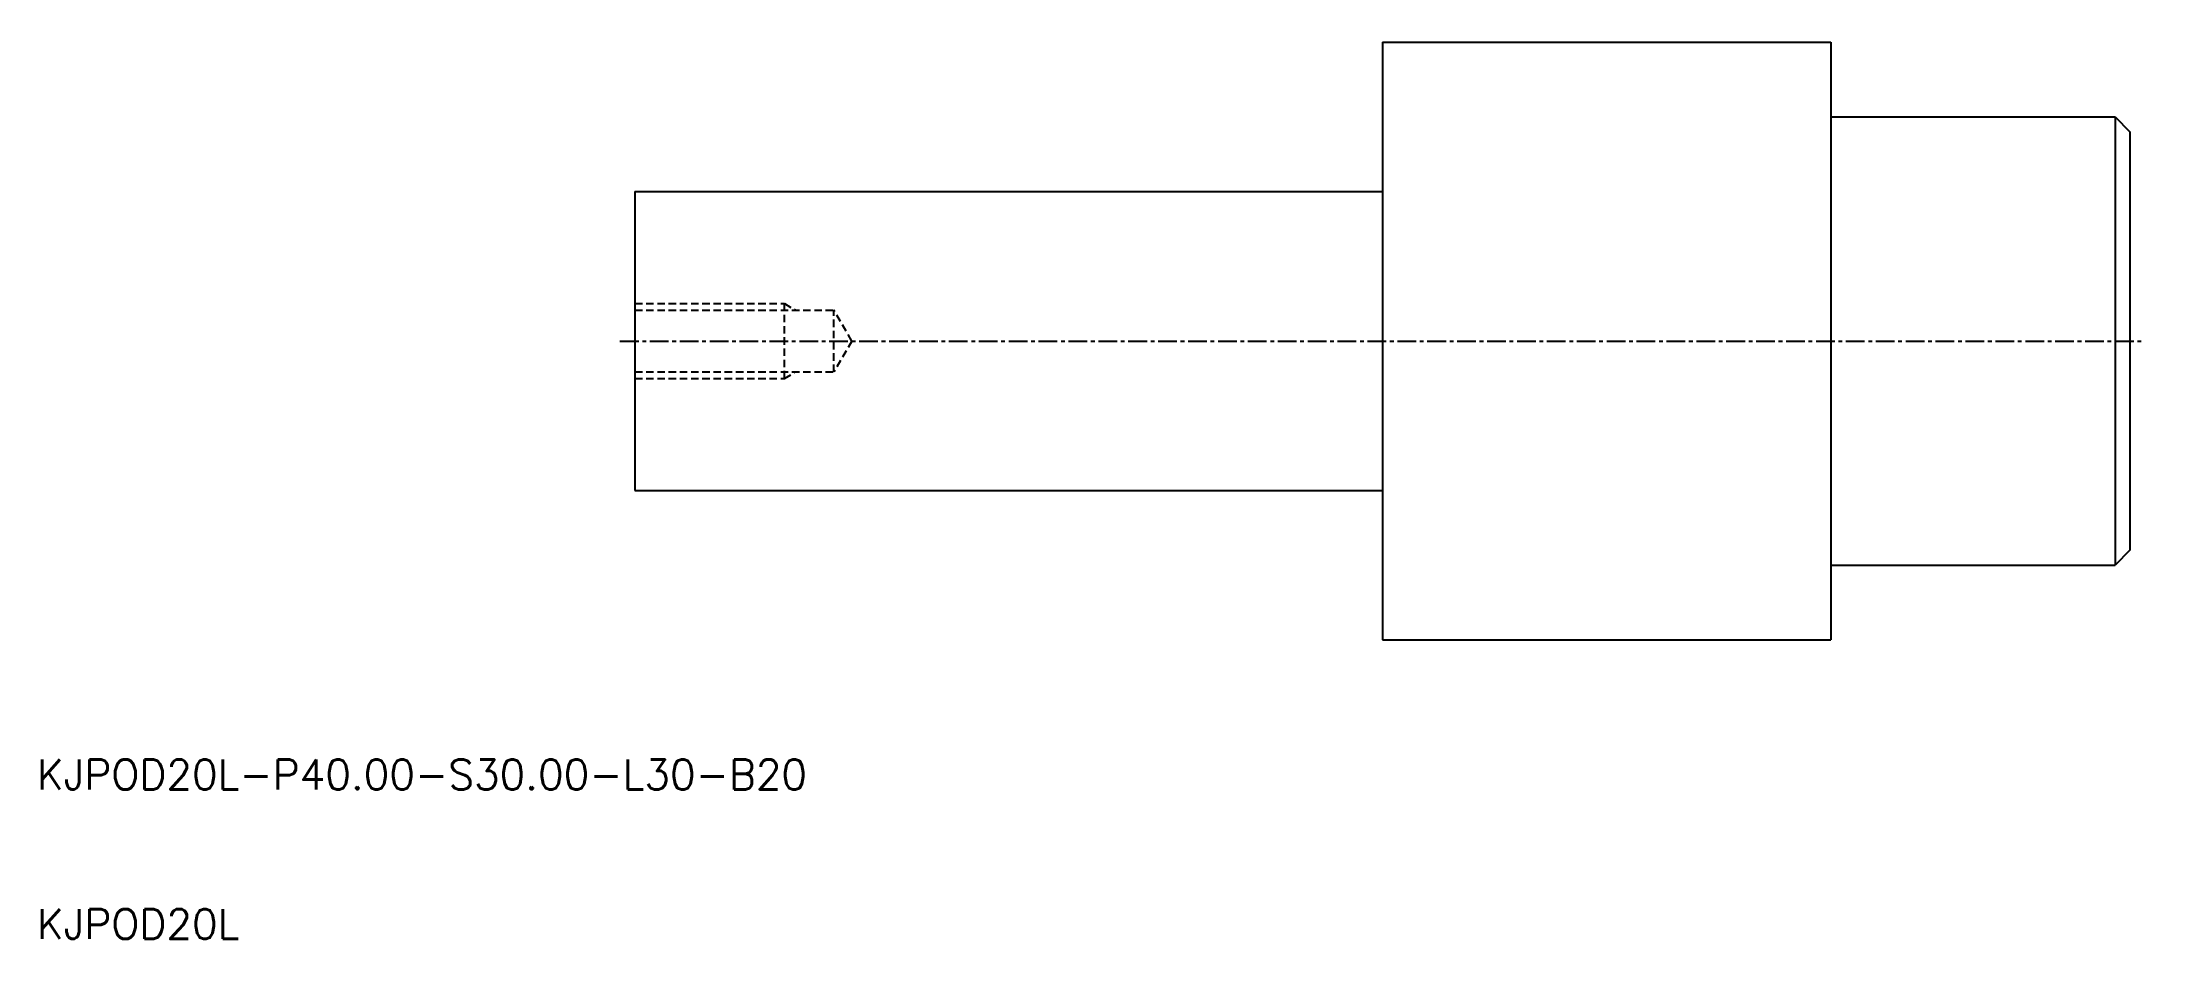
# Model space of a CAD drawing. Extents: x 10 to 151, y 10 to 70.
import ezdxf

# ---------------------------------------------------------------- set-up
doc = ezdxf.new("R2010")
doc.units = 0
doc.linetypes.add('CENTER', pattern=[2, 1.25, -0.25, 0.25, -0.25])
doc.linetypes.add('DASHED', pattern=[0.75, 0.5, -0.25])
doc.layers.get('0').update_dxf_attribs({"linetype": 'CONTINUOUS'})
doc.layers.add('CENTER', color=1, linetype='CENTER')
doc.styles.get("Standard").update_dxf_attribs({"font": 'txt.shx'})

msp = doc.modelspace()

# ---------------------------------------------------------------- linework, layer by layer
at = {"color": 7, "linetype": 'CONTINUOUS'}
for p, q in [((100, 70), (100, 30)), ((100, 70), (130, 70)), ((130, 70), (130, 30)), ((130, 65), (149, 65)), ((149, 65), (150, 64)), ((149, 65), (149, 35)), ((150, 64), (150, 36)), ((50, 60), (50, 40)), ((50, 60), (100, 60)), ((50, 40), (100, 40)), ((150, 36), (149, 35)), ((130, 35), (149, 35)), ((100, 30), (130, 30))]:
    msp.add_line(p, q, dxfattribs=at)
at = {"color": 3, "linetype": 'DASHED'}
for p, q in [((50, 52.5), (60, 52.5)), ((50, 52.07), (63.31, 52.07)), ((60, 47.5), (60, 52.5)), ((60, 52.5), (60.75, 52.07)), ((64.5, 50), (63.31, 52.07)), ((63.31, 47.93), (63.31, 52.07)), ((64.5, 50), (63.31, 47.93)), ((50, 47.93), (63.31, 47.93)), ((60, 47.5), (60.75, 47.93)), ((50, 47.5), (60, 47.5))]:
    msp.add_line(p, q, dxfattribs=at)
at = {"layer": 'CENTER', "color": 1, "linetype": 'CENTER'}
msp.add_line((49, 50), (151, 50), dxfattribs=at)

# ---------------------------------------------------------------- texts
at = {"color": 7, "linetype": 'CONTINUOUS'}
for s, p in [('KJPOD20L-P40.00-S30.00-L30-B20', (10, 20)), ('KJPOD20L', (10, 10))]:
    msp.add_text(s, height=2, dxfattribs=at).set_placement(p)

doc.saveas('drawing.dxf')
